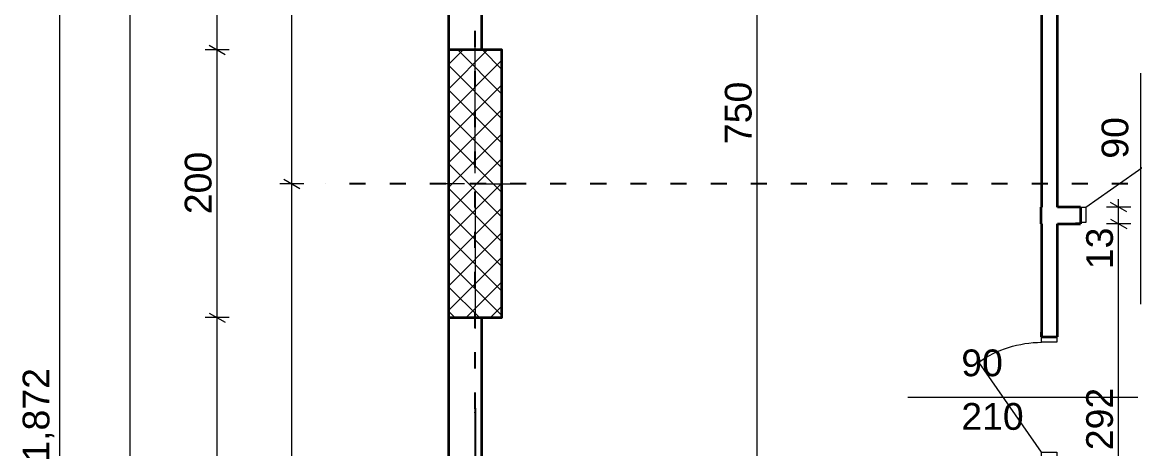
# Model space of a CAD drawing. Header units: centimetres. Extents: x 765 to 25620, y 224160 to 230516.
# Drawn here: x 765 to 1597, y 229181 to 229500 of the extents above; entities that cross this region are included whole.
import ezdxf
from ezdxf.enums import TextEntityAlignment as Align

# ---------------------------------------------------------------- set-up
doc = ezdxf.new("R2010")
doc.units = ezdxf.units.CM
doc.header["$MEASUREMENT"] = 0
doc.linetypes.add('ACAD_ISO03W100', pattern=[30, 12, -18])
doc.linetypes.add('Small Dashed', pattern=[282.222222, 141.111111, -141.111111])
for name, color, linetype in [('ARCHICAD Door Markers', 7, 'Continuous'), ('ARCHICAD Doors', 7, 'Continuous'), ('Dimensioning - General', 7, 'Continuous'), ('Structural - Bearing', 7, 'Continuous')]:
    doc.layers.add(name, color=color, linetype=linetype)
for name, color, linetype, lineweight in [('ARCHICAD Door Markers_Pen_No__1', 7, 'Continuous', 13), ('ARCHICAD Door Markers_Pen_No__7', 7, 'Continuous', 35), ('ARCHICAD Doors_Pen_No__27', 7, 'Continuous', 35), ('Structural - Bearing_Pen_No__20', 1, 'Continuous', 0), ('Structural - Bearing_Pen_No__21', 7, 'Continuous', 35), ('Structural - Bearing_Pen_No__27', 7, 'Continuous', 35)]:
    doc.layers.add(name, color=color, linetype=linetype, lineweight=lineweight)
for name, color, linetype, lineweight, true_color in [('ARCHICAD Doors_Pen_No__23', 7, 'Continuous', 20, 0xff6600), ('ARCHICAD Doors_Pen_No__3', 7, 'Continuous', 18, 0xff6600), ('Structural - Shear_Pen_No__58', 7, 'Continuous', 25, 0xdf0000)]:
    doc.layers.add(name, color=color, linetype=linetype, lineweight=lineweight, true_color=true_color)
doc.styles.add('GENERATED_STYLE_1', font='arial.ttf')

# ---------------------------------------------------------------- blocks, each defined once
blk = doc.blocks.new('Door 22_2')
at = {"layer": 'ARCHICAD Doors_Pen_No__23', "color": 30, "linetype": 'Continuous', "lineweight": 20, "true_color": 0xff6600}
for p, q in [((-410, 0), (-450, 0)), ((-450, 0), (-450, -115)), ((-410, -115), (-410, 0)), ((450, 0), (410, 0)), ((410, 0), (410, -115)), ((450, -115), (450, 0)), ((-450, -115), (-410, -115)), ((410, -115), (450, -115))]:
    blk.add_line(p, q, dxfattribs=at)
at = {"layer": 'ARCHICAD Doors_Pen_No__27', "color": 7, "linetype": 'Continuous', "lineweight": 35}
for p, q in [((-450, 0), (-487, 0)), ((-450, 0), (-487, 0)), ((-450, 0), (-450, -115)), ((-450, 0), (-450, -115)), ((450, 0), (450, -115)), ((450, 0), (450, -115)), ((450, 0), (487, 0)), ((450, 0), (487, 0)), ((-450, -125), (-487, -125)), ((-450, -125), (-487, -125)), ((-450, -115), (-450, -125)), ((-450, -115), (-450, -125)), ((450, -115), (450, -125)), ((450, -115), (450, -125)), ((450, -125), (487, -125)), ((450, -125), (487, -125))]:
    blk.add_line(p, q, dxfattribs=at)
at = {"layer": 'ARCHICAD Doors_Pen_No__3', "color": 30, "linetype": 'Continuous', "lineweight": 18, "true_color": 0xff6600}
blk.add_line((410, 0), (-261.7, 470.3), dxfattribs=at)
blk.add_arc((410, 0), 820, 145, 180, dxfattribs=at)
blk = doc.blocks.new('D Marker 22_2')
at = {"layer": 'ARCHICAD Door Markers_Pen_No__1', "color": 7, "linetype": 'Continuous', "lineweight": 13}
blk.add_line((0, 1000), (0, -725), dxfattribs=at)
at = {"layer": 'ARCHICAD Door Markers_Pen_No__7', "color": 7, "lineweight": 35, "style": 'GENERATED_STYLE_1'}
for tag, p in [('AC_MarkerText_3', (-368.6, 665.3)), ('AC_MarkerText_2', (31.4, 665.3))]:
    blk.add_attdef(tag, text='', height=200, rotation=270, dxfattribs=at).set_placement(p, align=Align.BOTTOM_LEFT)
blk = doc.blocks.new('Door 22_7')
at = {"layer": 'ARCHICAD Doors_Pen_No__23', "color": 30, "linetype": 'Continuous', "lineweight": 20, "true_color": 0xff6600}
for p, q in [((-410, 0), (-450, 0)), ((-450, 0), (-450, -115)), ((-410, -115), (-410, 0)), ((450, 0), (410, 0)), ((410, 0), (410, -115)), ((450, -115), (450, 0)), ((-450, -115), (-410, -115)), ((410, -115), (450, -115))]:
    blk.add_line(p, q, dxfattribs=at)
at = {"layer": 'ARCHICAD Doors_Pen_No__27', "color": 7, "linetype": 'Continuous', "lineweight": 35}
for p, q in [((-450, 0), (-487, 0)), ((-450, 0), (-487, 0)), ((-450, 0), (-450, -115)), ((-450, 0), (-450, -115)), ((450, 0), (450, -115)), ((450, 0), (450, -115)), ((450, 0), (487, 0)), ((450, 0), (487, 0)), ((-450, -120), (-487, -120)), ((-450, -120), (-487, -120)), ((-450, -115), (-450, -120)), ((-450, -115), (-450, -120)), ((450, -115), (450, -120)), ((450, -115), (450, -120)), ((450, -120), (487, -120)), ((450, -120), (487, -120))]:
    blk.add_line(p, q, dxfattribs=at)
at = {"layer": 'ARCHICAD Doors_Pen_No__3', "color": 30, "linetype": 'Continuous', "lineweight": 18, "true_color": 0xff6600}
blk.add_line((410, 0), (-261.7, 470.3), dxfattribs=at)
blk.add_arc((410, 0), 820, 145, 180, dxfattribs=at)
blk = doc.blocks.new('D Marker 22_5')
at = {"layer": 'ARCHICAD Door Markers_Pen_No__1', "color": 7, "linetype": 'Continuous', "lineweight": 13}
blk.add_line((0, -1120), (0, 600), dxfattribs=at)
at = {"layer": 'ARCHICAD Door Markers_Pen_No__7', "color": 7, "lineweight": 35, "style": 'GENERATED_STYLE_1'}
for tag, p in [('AC_MarkerText_2', (-31.4, -654.7)), ('AC_MarkerText_3', (368.6, -654.7))]:
    blk.add_attdef(tag, text='', height=200, rotation=90, dxfattribs=at).set_placement(p, align=Align.BOTTOM_LEFT)

msp = doc.modelspace()

# ---------------------------------------------------------------- hatches: boundary and pattern name
at = {"layer": 'Structural - Bearing', "linetype": 'Continuous', "lineweight": 0, "true_color": 0x000000}
h = msp.add_hatch(dxfattribs=at)
h.set_pattern_fill('CONCRETE_BLOCK', color=18, scale=0.1, style=0, pattern_type=2)
h.set_pattern_definition([(45, (1303.923, 207240.939), (-9.192388, 9.192388), []), (135, (1303.923, 207240.939), (9.192388, 9.192388), [])])
h.paths.add_polyline_path([(1083.56, 229279.31), (1123.56, 229279.31), (1123.56, 229479.31), (1083.56, 229479.31)])

# ---------------------------------------------------------------- linework, layer by layer
at = {"color": 205, "linetype": 'ACAD_ISO03W100'}
for p, q in [((1103.56, 229211.45), (1103.56, 230242.71)), ((2041.65, 229379.31), (991.56, 229379.31))]:
    msp.add_line(p, q, dxfattribs=at)
at = {"color": 0}
msp.add_line((1083.56, 229991.7), (1083.56, 228110.03), dxfattribs=at)
at = {"layer": 'Dimensioning - General', "color": 7, "linetype": 'Continuous', "lineweight": 13}
for p, q in [((792.92, 228270.03), (792.92, 230141.85)), ((845.5, 228270.03), (845.5, 229991.7)), ((966.39, 229379.31), (966.39, 229961.7)), ((910.69, 229479.31), (910.69, 229931.7)), ((1314.49, 229056.81), (1314.49, 229806.53)), ((919.69, 229479.31), (901.69, 229479.31)), ((919.69, 229479.31), (901.69, 229479.31)), ((904.69, 229482.78), (916.69, 229475.85)), ((904.69, 229482.78), (916.69, 229475.85)), ((910.69, 229279.31), (910.69, 229479.31)), ((975.39, 229379.31), (957.39, 229379.31)), ((975.39, 229379.31), (957.39, 229379.31)), ((960.39, 229382.78), (972.39, 229375.85)), ((960.39, 229382.78), (972.39, 229375.85)), ((966.39, 228710.34), (966.39, 229379.31)), ((1590.67, 229358.35), (1578.67, 229365.28)), ((1584.67, 229361.81), (1584.67, 229367.68)), ((1593.67, 229361.81), (1575.67, 229361.81)), ((1584.67, 229349.31), (1584.67, 229361.81)), ((1593.67, 229349.31), (1575.67, 229349.31)), ((1593.67, 229349.31), (1575.67, 229349.31)), ((1578.67, 229352.78), (1590.67, 229345.85)), ((1578.67, 229352.78), (1590.67, 229345.85)), ((1584.67, 229056.81), (1584.67, 229349.31)), ((919.69, 229279.31), (901.69, 229279.31)), ((919.69, 229279.31), (901.69, 229279.31)), ((904.69, 229282.78), (916.69, 229275.85)), ((904.69, 229282.78), (916.69, 229275.85)), ((910.69, 228810.34), (910.69, 229279.31))]:
    msp.add_line(p, q, dxfattribs=at)
at = {"layer": 'Structural - Bearing_Pen_No__20', "color": 1, "linetype": 'Continuous', "lineweight": 0}
for p, q in [((1103.56, 229387.31), (1103.56, 229487.31)), ((1095.56, 229379.31), (1075.56, 229379.31)), ((1111.56, 229379.31), (1131.56, 229379.31)), ((1103.56, 229371.31), (1103.56, 229271.31))]:
    msp.add_line(p, q, dxfattribs=at)
msp.add_point((1103.56, 229379.31), dxfattribs=at)
at = {"layer": 'Structural - Bearing_Pen_No__21', "color": 7, "linetype": 'Continuous', "lineweight": 35, "flags": 128}
msp.add_lwpolyline([(1083.56, 229279.31), (1123.56, 229279.31), (1123.56, 229479.31), (1083.56, 229479.31)], close=True, dxfattribs=at)
at = {"layer": 'Structural - Bearing_Pen_No__27', "color": 7, "linetype": 'Continuous', "lineweight": 35}
for p, q in [((1556.04, 229361.81), (1552.34, 229361.81)), ((1556.04, 229361.81), (1556.04, 229350.31)), ((1556.04, 229349.31), (1552.34, 229349.31)), ((1556.04, 229350.31), (1556.04, 229349.31)), ((1527.04, 229264.88), (1527.04, 229268.58)), ((1527.04, 229264.88), (1538.54, 229264.88)), ((1538.54, 229264.88), (1539.04, 229264.88)), ((1539.04, 229264.88), (1539.04, 229268.58))]:
    msp.add_line(p, q, dxfattribs=at)
at = {"layer": 'Structural - Bearing_Pen_No__27', "color": 7, "linetype": 'Continuous', "lineweight": 35, "flags": 128}
for points in [[(1083.56, 229931.7), (1083.56, 229479.31)], [(1108.56, 229479.31), (1108.56, 229806.53)], [(1527.04, 229806.53), (1527.04, 229361.81)], [(1539.04, 229361.81), (1539.04, 229806.53)], [(1527.04, 229361.81), (1526.54, 229361.81)], [(1526.54, 229361.81), (1526.54, 229349.31)], [(1556.04, 229361.81), (1539.04, 229361.81)], [(1526.54, 229349.31), (1527.04, 229349.31)], [(1527.04, 229349.31), (1527.04, 229264.88)], [(1539.04, 229349.31), (1556.04, 229349.31)], [(1539.04, 229264.88), (1539.04, 229349.31)], [(1083.56, 229279.31), (1083.56, 228810.34)], [(1108.56, 229056.81), (1108.56, 229279.31)]]:
    msp.add_lwpolyline(points, dxfattribs=at)
at = {"layer": 'Structural - Shear_Pen_No__58', "color": 12, "linetype": 'Small Dashed', "lineweight": 25, "true_color": 0xdf0000}
for p, q in [((1103.56, 229211.45), (1103.56, 229208.47)), ((1103.56, 229208.47), (1103.56, 228177.21))]:
    msp.add_line(p, q, dxfattribs=at)
for p in [(1103.56, 229211.45), (1103.56, 229211.45), (1103.56, 229208.47), (1103.56, 229208.47)]:
    msp.add_point(p, dxfattribs=at)

# ---------------------------------------------------------------- block references
at = {"layer": 'ARCHICAD Door Markers', "color": 7, "lineweight": 13}
ref = msp.add_blockref('D Marker 22_2', (1601.04, 229361.81), dxfattribs=dict(at, xscale=0.1, yscale=0.1, zscale=0.1))
ref.add_attrib('AC_MarkerText_2', '90', dxfattribs={"layer": 'ARCHICAD Door Markers_Pen_No__7', "color": 7, "lineweight": 35, "height": 20, "rotation": 90, "style": 'GENERATED_STYLE_1'}).set_placement((1597.9, 229397.99), align=Align.BOTTOM_LEFT)
ref.add_attrib('AC_MarkerText_3', '210', dxfattribs={"layer": 'ARCHICAD Door Markers_Pen_No__7', "color": 7, "lineweight": 35, "height": 20, "rotation": 90, "style": 'GENERATED_STYLE_1'}).set_placement((1637.9, 229382.81), align=Align.BOTTOM_LEFT)
ref = msp.add_blockref('D Marker 22_5', (1539.04, 229219.88), dxfattribs=dict(at, xscale=0.1, yscale=0.1, zscale=0.1, rotation=270))
ref.add_attrib('AC_MarkerText_2', '90', dxfattribs={"layer": 'ARCHICAD Door Markers_Pen_No__7', "color": 7, "lineweight": 35, "height": 20, "style": 'GENERATED_STYLE_1'}).set_placement((1467.04, 229229.55), align=Align.BOTTOM_LEFT)
ref.add_attrib('AC_MarkerText_3', '210', dxfattribs={"layer": 'ARCHICAD Door Markers_Pen_No__7', "color": 7, "lineweight": 35, "height": 20, "style": 'GENERATED_STYLE_1'}).set_placement((1467.04, 229189.55), align=Align.BOTTOM_LEFT)
at = {"layer": 'ARCHICAD Doors', "color": 7, "linetype": 'Continuous', "lineweight": 13, "xscale": -0.1, "yscale": 0.1, "zscale": 100}
msp.add_blockref('Door 22_2', (1601.04, 229361.81), dxfattribs=at)
at = {"layer": 'ARCHICAD Doors', "color": 7, "linetype": 'Continuous', "lineweight": 13, "xscale": -0.1, "yscale": 0.1, "zscale": 100, "rotation": 90}
msp.add_blockref('Door 22_7', (1527.04, 229219.88), dxfattribs=at)

# ---------------------------------------------------------------- texts
at = {"layer": 'Dimensioning - General', "color": 7, "lineweight": 13, "char_height": 20, "attachment_point": 7, "rotation": 90, "style": 'GENERATED_STYLE_1'}
for s, insert in [('\\A1;750', (1310.49, 229408.91)), ('\\A1;200', (906.69, 229356.55)), ('\\A1;13', (1580.67, 229315.49)), ('\\A1;1,872', (788.92, 229171.75)), ('\\A1;292', (1580.67, 229180.3))]:
    msp.add_mtext(s, dxfattribs=dict(at, insert=insert))

doc.saveas('drawing.dxf')
